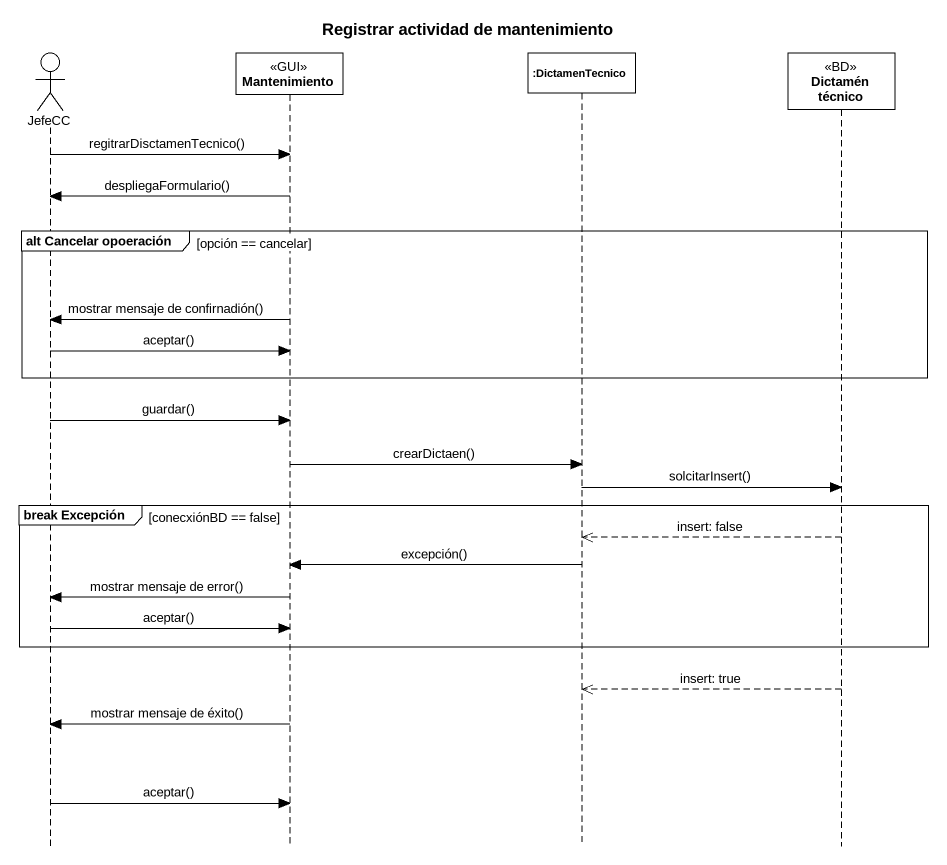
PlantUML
@startuml
title Registrar actividad de mantenimiento
hide footbox
actor JefeCC
participant Mantenimiento <<GUI>>
participant ":DictamenTecnico" as DictamenTecnico
participant "Dictamén técnico" as Dictamén_técnico <<BD>>

JefeCC -> Mantenimiento : regitrarDisctamenTecnico()
Mantenimiento -> JefeCC : despliegaFormulario()
group alt Cancelar opoeración [opción == cancelar]
  Mantenimiento -> JefeCC : mostrar mensaje de confirnadión()
  JefeCC -> Mantenimiento : aceptar()
end
JefeCC -> Mantenimiento : guardar()
Mantenimiento -> DictamenTecnico : crearDictaen()
DictamenTecnico -> Dictamén_técnico : solcitarInsert()
group break Excepción [conecxiónBD == false]
  Dictamén_técnico -->> DictamenTecnico : insert: false
  DictamenTecnico -> Mantenimiento : excepción()
  Mantenimiento -> JefeCC : mostrar mensaje de error()
  JefeCC -> Mantenimiento : aceptar()
end
Dictamén_técnico -->> DictamenTecnico : insert: true
Mantenimiento -> JefeCC : mostrar mensaje de éxito()
JefeCC -> Mantenimiento : aceptar()
@enduml
